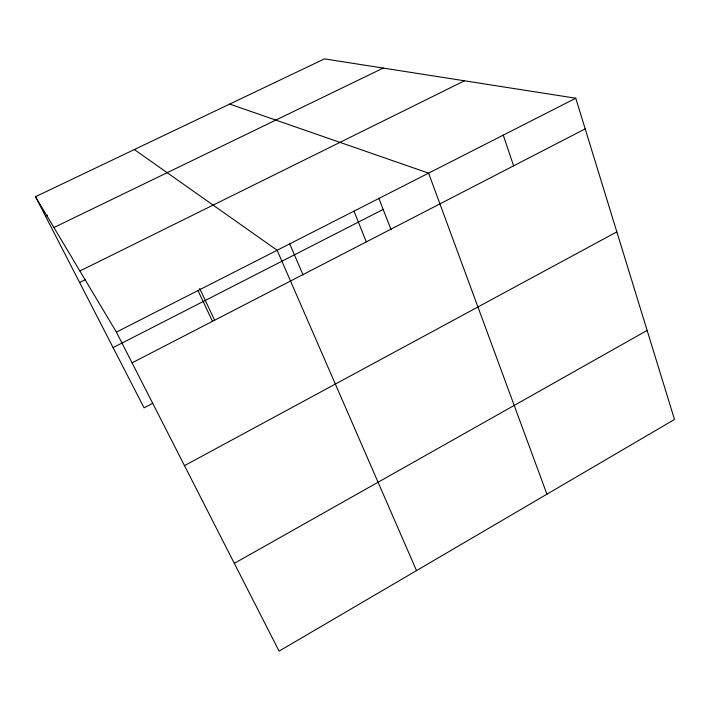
<?xml version="1.0" encoding="UTF-8"?>
<svg xmlns="http://www.w3.org/2000/svg" width="710" height="710" viewBox="0 0 710 710"><rect width="100%" height="100%" fill="white"/><g stroke="black" fill="none" stroke-linecap="round" stroke-linejoin="round"><path stroke-width="1.06" d="M234.318 563.358L647.129 330.416M184.485 465.645L616.839 231.877M152.73 403.298L144.077 407.842L35.5 196.697L324.47 58.877L575.766 98.22L674.5 419.468L279.074 651.123L116.396 332.111L35.5 196.697M132.069 362.854L585.191 128.883M113.112 347.616L383.169 209.423M116.396 332.111L575.766 98.22M79.626 282.518L85.502 279.598M79.884 270.989L464.491 80.798M53.924 227.537L383.24 68.071M45.502 216.142L47.472 215.192M229.694 104.077L428.6 173.142L546.922 494.213M134.35 149.553L277.14 250.266L416.513 570.609M197.983 290.567L212.485 321.328M199.661 288.411L214.615 320.201M289.627 243.645L303.063 274.939M353.979 211.136L366.316 241.897M378.741 198.063L391.148 229.871M503.257 135.131L513.614 165.838"/></g></svg>
